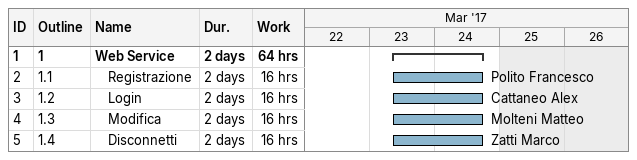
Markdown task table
| ID | WBS | Task | Duration | Start | Finish | Resources | Work (h) |
|---|---|---|---|---|---|---|---|
| 1 | 1 | **Web Service** | 2d | 2017-03-23 | 2017-03-24 |  | 64 |
| 2 | 1.1 | Registrazione | 2d | 2017-03-23 | 2017-03-24 | Polito Francesco | 16 |
| 3 | 1.2 | Login | 2d | 2017-03-23 | 2017-03-24 | Cattaneo Alex | 16 |
| 4 | 1.3 | Modifica | 2d | 2017-03-23 | 2017-03-24 | Molteni Matteo | 16 |
| 5 | 1.4 | Disconnetti | 2d | 2017-03-23 | 2017-03-24 | Zatti Marco | 16 |
